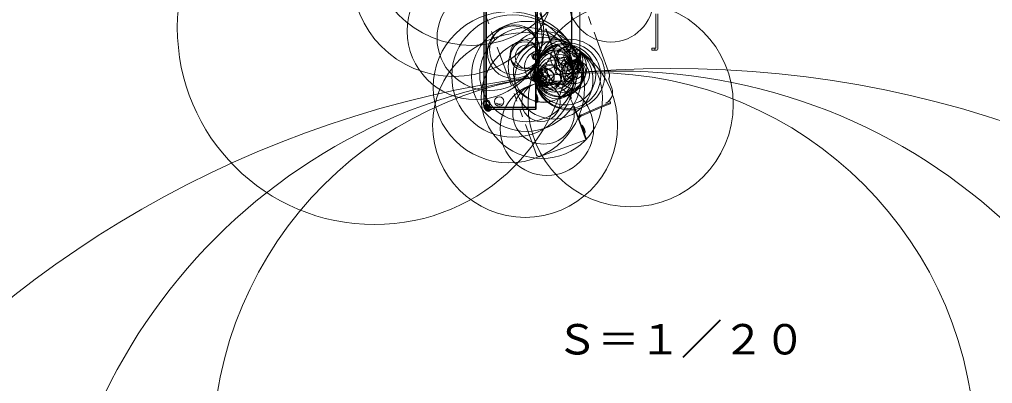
# Model space of a CAD drawing. Units: millimetres, scale not verified. Extents: x -63 to 105, y -102 to 57.
# Drawn here: x 22.58 to 69.4, y -15.27 to 2.26 of the extents above; entities that cross this region are included whole.
import ezdxf
from ezdxf.enums import TextEntityAlignment as Align

# ---------------------------------------------------------------- set-up
doc = ezdxf.new("R2010")
doc.units = ezdxf.units.MM
doc.header["$LTSCALE"] = 0.125
doc.linetypes.add('USER2', pattern=[31.75, 15.875, -3.175, 3.175, -3.175, 3.175, -3.175])
doc.linetypes.add('USER4', pattern=[63.5, 31.75, -6.35, 6.35, -6.35, 6.35, -6.35])
doc.layers.add('0-5_GAIKEI', color=1, linetype='Continuous', lineweight=18)
doc.layers.add('0-6_TOUROKU', color=7, linetype='Continuous')
doc.styles.add('ＭＳ ゴシック', font='')
doc.styles.get('ＭＳ ゴシック').set_extended_font_data('MS Gothic')

msp = doc.modelspace()

# ---------------------------------------------------------------- linework, layer by layer
at = {"layer": '0-5_GAIKEI'}
for p, q in [((45.0094, 31.3859), (45.0094, -1.9638)), ((45.0448, 31.3898), (45.0448, -1.9677)), ((47.4091, 31.3898), (47.4091, -1.9677)), ((47.5046, 0.3349), (47.5046, 6.1853)), ((49.1505, 3.2041), (49.1505, 1.0208)), ((49.1505, 1.0208), (47.6096, 0.4599)), ((47.4608, 0.2403), (47.4341, 0.2403)), ((47.5761, -0.2937), (49.3821, 0.3637)), ((47.5435, -0.8065), (47.6188, -0.8026)), ((48.49, -0.8182), (47.6126, -0.8642)), ((47.6188, -0.8026), (47.6485, -0.801)), ((47.6485, -0.801), (48.8892, -0.736)), ((48.4911, -0.7569), (48.49, -0.8182)), ((49.1293, -0.7881), (48.49, -0.8182)), ((44.9387, -1.9644), (44.9387, -1.9644)), ((44.9387, -1.9786), (44.9387, -1.9786)), ((45.0085, -2.0484), (44.9387, -1.9786)), ((45.0085, -1.9647), (45.0094, -1.9638)), ((45.0444, -1.9783), (45.0333, -1.9895)), ((45.0333, -2.0484), (45.0444, -2.0596)), ((45.0448, -1.9677), (47.4091, -1.9677)), ((45.0448, -1.9677), (45.0448, -1.9783)), ((47.4091, -1.9783), (45.0448, -1.9783)), ((45.0448, -2.0596), (45.0448, -2.0639)), ((45.0448, -2.0596), (47.4091, -2.0596)), ((47.4091, -2.0639), (45.0448, -2.0639)), ((47.4091, -1.9783), (47.4091, -1.9677)), ((47.4091, -2.0596), (47.4091, -1.9783)), ((47.4091, -2.0596), (47.4091, -2.0639))]:
    msp.add_line(p, q, dxfattribs=at)
at = {"layer": '0-5_GAIKEI', "color": 7}
for p, q in [((47.4341, 31.3857), (47.4341, -1.9636)), ((44.9241, 31.3653), (44.9241, -1.9432)), ((49.5466, 0.6848), (49.5466, 3.2947)), ((53.1991, 2.5236), (53.1991, 0.8736)), ((53.2991, 2.5236), (53.2991, 0.8736)), ((49.5466, 0.5986), (49.5466, 0.6848)), ((52.9991, 0.8736), (53.1491, 0.8736)), ((52.9991, 0.7736), (52.9991, 0.8736)), ((53.1491, 0.7736), (52.9991, 0.7736)), ((53.1491, 0.8736), (53.1991, 0.8736)), ((53.1491, 0.8736), (53.1491, 0.7736)), ((53.1491, 0.7736), (53.1991, 0.7736)), ((49.4341, -0.1618), (49.4341, 0.2148)), ((49.4903, 0.3728), (49.4903, 0.3728)), ((47.6144, -0.9141), (48.6185, -0.8615)), ((47.6144, -0.9141), (48.4918, -0.8681)), ((48.4918, -0.8681), (49.0819, -0.8372)), ((49.1293, -0.7881), (49.1314, -0.6682)), ((47.4454, -1.5014), (47.4454, -1.3818)), ((47.4854, -1.4247), (47.4854, -1.3818)), ((47.4454, -1.6211), (47.4454, -1.5014)), ((47.4454, -1.6961), (47.4454, -1.6211)), ((47.4978, -1.705), (47.4978, -1.4479)), ((44.9241, -1.9489), (44.9241, -1.9432)), ((44.9241, -1.9532), (44.9241, -1.9489)), ((44.9241, -1.9489), (44.9244, -1.9489)), ((45.0094, -2.0593), (44.9387, -1.9886)), ((45.0094, -2.0493), (45.0085, -2.0484)), ((47.4091, -2.0739), (45.0448, -2.0739)), ((47.4341, -1.9636), (47.4341, -2.0389)), ((47.4341, -2.0389), (47.4341, -2.0489))]:
    msp.add_line(p, q, dxfattribs=at)
at = {"layer": '0-5_GAIKEI', "color": 8, "linetype": 'USER2'}
for p, q in [((38.3899, 27.9076), (49.7988, -3.4382)), ((38.4148, 27.9123), (49.8209, -3.4258)), ((36.0631, 27.0347), (47.4553, -4.2651)), ((50.9002, -0.2146), (49.5716, 3.4358)), ((50.9297, -0.2956), (50.9002, -0.2146)), ((50.9444, -0.336), (50.9297, -0.2956)), ((50.9529, -0.3594), (50.9444, -0.336)), ((50.9541, -0.5271), (50.9541, -0.5271)), ((51.084, -1.0486), (50.9552, -0.6948)), ((51.0119, -1.7414), (50.4214, -1.9883)), ((51.0119, -1.7414), (50.9728, -1.628)), ((50.4214, -1.9883), (49.6127, -2.3316)), ((49.6314, -2.3779), (50.5569, -1.9851))]:
    msp.add_line(p, q, dxfattribs=at)
at = {"layer": '0-5_GAIKEI', "color": 8, "linetype": 'USER4'}
for p, q in [((49.6848, -2.9019), (49.6701, -2.8616)), ((49.7924, -3.161), (49.7044, -2.9194)), ((49.74, -3.1705), (49.7144, -3.1)), ((49.7497, -3.2259), (49.7378, -3.1933)), ((49.7483, -3.2264), (49.7497, -3.2259)), ((49.8351, -3.538), (47.6134, -4.3467)), ((49.8024, -3.4482), (49.7988, -3.4382)), ((49.8302, -3.5245), (49.8024, -3.4482)), ((49.8209, -3.4258), (49.8467, -3.4966)), ((49.8302, -3.5245), (49.8317, -3.5286)), ((49.8467, -3.4966), (49.8501, -3.506))]:
    msp.add_line(p, q, dxfattribs=at)
at = {"layer": '0-5_GAIKEI', "color": 8}
for p, q in [((47.4573, -4.2705), (47.4553, -4.2651)), ((47.5752, -4.345), (47.4846, -4.3027))]:
    msp.add_line(p, q, dxfattribs=at)
at = {"layer": '0-5_GAIKEI'}
msp.add_lwpolyline([(45.0085, 31.3869), (44.9387, 31.3865), (44.9387, -1.9644), (45.0085, -1.9647)], dxfattribs=at)
at = {"layer": '0-5_GAIKEI', "color": 7}
for points in [[(49.5466, 0.5307), (49.5466, 0.5556), (49.5466, 0.5986)], [(47.4341, -1.7514), (47.4355, -1.7514), (47.4355, -1.7167)]]:
    msp.add_lwpolyline(points, dxfattribs=at)
at = {"layer": '0-5_GAIKEI', "color": 8, "linetype": 'USER2'}
msp.add_lwpolyline([(49.6314, -2.3779), (50.4401, -2.0346), (50.9841, -1.8037)], dxfattribs=at)
at = {"layer": '0-5_GAIKEI', "color": 8, "linetype": 'USER4'}
msp.add_lwpolyline([(49.7144, -3.1), (49.6735, -2.9876), (49.6326, -2.8753)], dxfattribs=at)
at = {"layer": '0-5_GAIKEI', "color": 8}
msp.add_lwpolyline([(47.4587, -4.2745), (47.4573, -4.2705), (47.4576, -4.2704)], dxfattribs=at)
at = {"layer": '0-5_GAIKEI'}
for centre, radius in [((39.6581, 1.8705), 9.4865), ((44.3326, 5.9674), 4.9552), ((43.4675, 4.4164), 4.9047), ((51.0358, 3.216), 2.0437), ((44.5149, 1.6934), 3.2848), ((45.1954, 1.3634), 2.5286), ((51.9863, -1.8262), 4.9379), ((46.1248, -1.0077), 3.6427), ((46.3206, -0.4656), 2.9447), ((46.9698, -0.4821), 2.6477), ((46.3544, 0.6796), 1.2648), ((46.3967, 0.8039), 1.2034), ((46.9083, -2.8237), 4.4506), ((46.9926, -0.399), 2.2694), ((47.7928, -0.015), 1.7014), ((47.7141, -1.5199), 2.9179), ((46.8702, 0.5891), 0.6834), ((46.893, 0.4896), 0.6937), ((47.798, -0.2787), 1.4551), ((48.2853, -0.6556), 1.8819), ((47.008, 0.4639), 0.5759), ((49.0397, -0.3945), 1.7017), ((48.9641, -0.45), 1.5789), ((48.8477, -0.4058), 1.4544), ((48.4225, 0.2868), 1.003), ((48.6983, -0.0806), 1.1739), ((48.7636, 0.4146), 0.6388), ((49.0151, 0.3065), 0.6737), ((47.6503, -0.0174), 0.7769), ((47.4223, 0.5155), 0.1985), ((47.4449, 0.4811), 0.1573), ((47.4607, 0.4649), 0.1346), ((48.3079, -0.1672), 0.9332), ((48.572, -0.3175), 1.1649), ((48.5843, -0.3418), 1.1026), ((48.5639, -0.094), 0.6669), ((48.9311, 0.4615), 0.4649), ((49.0774, 0.4888), 0.316), ((49.2288, 0.5275), 0.3664), ((49.3626, 0.6328), 0.1961), ((49.4205, 0.6664), 0.1291), ((49.4679, 0.6837), 0.0787), ((47.5835, -0.3783), 0.4098), ((48.3342, -0.3955), 0.8469), ((48.4312, -0.6184), 0.9426), ((48.0765, -0.5464), 0.5807), ((48.0732, -0.4743), 0.5743), ((48.7657, -0.0239), 0.4533), ((49.2973, -0.4124), 0.7003), ((48.9201, 0.0474), 0.2832), ((49.2691, -0.2744), 0.5594), ((49.2625, -0.1683), 0.4531), ((49.0028, 0.0977), 0.1864), ((49.059, 0.1445), 0.1133), ((49.2728, -0.0378), 0.3223), ((49.0854, 0.1653), 0.085), ((49.0837, 0.1808), 0.0694), ((49.3035, 0.0773), 0.2032), ((49.3126, 0.1015), 0.1773), ((49.4423, 0.1999), 0.1745), ((49.4393, 0.2207), 0.1535), ((53.9125, -51.209), 51.112), ((51.4105, -27.6687), 27.4391), ((50.2171, -18.6639), 18.3557), ((47.5457, -0.5285), 0.255), ((47.5176, -0.6123), 0.1666), ((47.8996, -0.4967), 0.3969), ((47.9113, -0.54), 0.3996), ((47.745, -0.4403), 0.2324), ((47.8151, -0.5889), 0.2916), ((47.6564, -0.3934), 0.1321), ((47.6152, -0.3631), 0.081), ((47.7344, -0.6405), 0.1958), ((47.594, -0.3397), 0.0494), ((47.5897, -0.3309), 0.0397), ((47.9566, -3.0111), 2.2455), ((47.7935, -2.2632), 1.48), ((47.6691, -1.7251), 0.9276), ((47.4958, -0.6623), 0.112), ((47.4799, -0.6893), 0.0807), ((47.6806, -0.6875), 0.1244), ((47.6558, -0.7189), 0.0844), ((47.6457, -0.7412), 0.0599), ((45.0473, -1.7893), 0.1786), ((45.0438, -1.8264), 0.1414), ((45.0593, -1.893), 0.0866), ((45.0574, -1.8992), 0.0802), ((45.0509, -1.9067), 0.0706), ((45.6641, -1.6864), 0.225), ((45.0071, -1.9976), 0.076), ((44.9571, -1.9739), 0.0207), ((44.9548, -1.9732), 0.0183), ((44.9504, -1.9726), 0.0139), ((44.9466, -1.9726), 0.0101), ((44.9443, -1.9733), 0.00768), ((44.9433, -1.9739), 0.00659), ((44.9435, -1.967), 0.00547), ((44.9391, -1.9648), 0.0006), ((45.1299, -2.0332), 0.1394), ((45.037, -2.0139), 0.0463), ((45.0984, -2.0204), 0.1054), ((45.0732, -2.0137), 0.0793), ((45.0554, -2.0118), 0.0613), ((45.0435, -2.0136), 0.0493), ((45.0366, -2.0193), 0.0408), ((45.0349, -2.0237), 0.0362), ((45.0805, -2.0374), 0.0673), ((45.0749, -2.0052), 0.06), ((45.0605, -2.0236), 0.043), ((45.0579, -2.0155), 0.0401), ((45.0493, -2.0191), 0.0309), ((45.049, -2.0188), 0.0306)]:
    msp.add_circle(centre, radius, dxfattribs=at)
at = {"layer": '0-5_GAIKEI', "color": 7}
for centre, radius in [((49.2876, 0.0571), 0.2283), ((49.3287, 0.1246), 0.1493), ((49.3585, 0.1643), 0.0998), ((49.3868, 0.2019), 0.0528), ((49.3977, 0.2152), 0.0364), ((49.4006, 0.2151), 0.0337), ((49.4025, 0.2163), 0.0314)]:
    msp.add_circle(centre, radius, dxfattribs=at)
at = {"layer": '0-5_GAIKEI'}
for centre, radius, start, end in [((49.2966, 0.5986), 0.25, 290, 0), ((49.475, 0.467), 0.0955, 263.55241, 279.20438), ((47.6616, -0.5286), 0.25, 110, 155.50535), ((47.6283, -1.1638), 0.3, 93, 130.35736), ((47.5566, -1.0562), 0.25, 101.63208, 119.34058), ((47.5566, -1.0562), 0.25, 93, 101.63208), ((47.5204, -1.0945), 0.308, 71.37906, 82.87282), ((45.6741, -1.6264), 0.2, 224.5007, 296.57465), ((45.6641, -1.6864), 0.15, 219.67111, 301.40425), ((44.9741, -1.9432), 0.05, 180, 223.28435), ((44.9741, -1.9432), 0.05, 223.28435, 224.95905), ((45.0448, -2.0139), 0.05, 225, 269.41531), ((45.0448, -2.0139), 0.05, 269.41531, 270), ((45.0448, -2.0133), 0.035, 90, 90.58469), ((45.0448, -2.0246), 0.035, 269.41531, 270), ((47.4091, -2.0389), 0.025, 270, 0)]:
    msp.add_arc(centre, radius, start, end, dxfattribs=at)
at = {"layer": '0-5_GAIKEI', "color": 7}
for centre, radius, start, end in [((49.2966, 0.5307), 0.25, 320.80503, 0), ((53.1991, 0.8736), 0.1, 270, 0), ((49.6841, 0.2148), 0.25, 151.40102, 180), ((49.684, 0.2145), 0.25, 140.71012, 151.34819), ((48.8591, -0.1618), 0.575, 273, 0), ((47.6275, -1.1638), 0.25, 93, 140.67584), ((49.0793, -0.7873), 0.05, 273, 359), ((48.8592, -0.162), 0.5747, 298.28571, 304.90898), ((47.4227, -1.3991), 0.065, 15.41366, 79.94582), ((47.3827, -1.3991), 0.065, 15.41366, 37.81786), ((47.0116, -1.5014), 0.45, 0, 15.41366), ((47.4355, -1.4664), 0.065, 16.60155, 76.47267), ((47.0516, -1.5014), 0.45, 6.43484, 15.41366), ((47.3827, -1.6038), 0.065, 322.18214, 344.58634), ((47.3827, -1.6788), 0.065, 322.18214, 344.58634), ((47.4355, -1.6864), 0.065, 270, 343.39845), ((47.0116, -1.5014), 0.45, 344.58634, 0), ((47.0116, -1.5764), 0.45, 344.58634, 0), ((47.0116, -1.5764), 0.45, 0, 4.78019), ((47.0666, -1.5764), 0.45, 0, 16.60155), ((47.0666, -1.5764), 0.45, 343.39845, 0), ((44.9741, -1.9532), 0.05, 180, 225), ((45.0448, -2.0239), 0.05, 225, 270), ((47.4091, -2.0489), 0.025, 270, 0)]:
    msp.add_arc(centre, radius, start, end, dxfattribs=at)
at = {"layer": '0-5_GAIKEI', "color": 8, "linetype": 'USER2'}
for centre, radius, start, end in [((50.718, -0.4449), 0.25, 340.80503, 20), ((51.1902, -0.6093), 0.25, 171.40102, 200), ((51.1902, -0.6095), 0.25, 160.71012, 171.34819), ((50.5437, -1.2453), 0.575, 293, 20), ((50.5439, -1.2454), 0.5747, 318.28571, 324.90898), ((50.9646, -1.7577), 0.05, 293, 19)]:
    msp.add_arc(centre, radius, start, end, dxfattribs=at)
at = {"layer": '0-5_GAIKEI', "color": 8, "linetype": 'USER4'}
for centre, radius, start, end in [((49.7299, -2.6077), 0.3, 113, 150.35736), ((49.7291, -2.608), 0.25, 113, 160.67584), ((49.6172, -2.8992), 0.065, 35.41366, 99.94582), ((49.5796, -2.9129), 0.065, 35.41366, 57.81786), ((49.2658, -3.136), 0.45, 20, 35.41366), ((49.6522, -2.9581), 0.065, 36.60155, 96.47267), ((49.3034, -3.1223), 0.45, 26.43484, 35.41366), ((49.2658, -3.136), 0.45, 4.58634, 20), ((49.2915, -3.2065), 0.45, 20, 24.78019), ((49.3431, -3.1877), 0.45, 20, 36.60155), ((49.6496, -3.1052), 0.065, 342.18214, 4.58634), ((49.2915, -3.2065), 0.45, 4.58634, 20), ((49.6752, -3.1757), 0.065, 342.18214, 4.58634), ((49.7275, -3.1649), 0.065, 290, 3.39845), ((49.3431, -3.1877), 0.45, 3.39845, 20), ((49.8232, -3.5051), 0.025, 290, 20), ((49.8266, -3.5145), 0.025, 290, 20)]:
    msp.add_arc(centre, radius, start, end, dxfattribs=at)
at = {"layer": '0-5_GAIKEI', "color": 8}
for centre, start, end in [((47.5057, -4.2574), 200, 245), ((47.5963, -4.2997), 245, 290)]:
    msp.add_arc(centre, 0.05, start, end, dxfattribs=at)
at = {"layer": '0-5_GAIKEI'}
for centre, major_axis, ratio, start_param, end_param in [((49.2966, 1.1307), (-0.0848, 0.7672), 0.061645, 3.15661, 3.7338951), ((49.2966, 0.6848), (-0.25, 0), 0.81432, 1.9682198, 3.1415927), ((49.2966, 0.5556), (0.25, 0), 0.989936, 5.4479592, 6.2831853), ((47.365, 0.2403), (0.1797, -0.1738), 0.277066, 0.9102657, 1.2918451), ((47.6616, 0.5356), (0.0867, 0.8294), 0.052809, 1.6676775, 3.1673038), ((49.6321, 0.1886), (0.0855, -0.2349), 0.963838, 3.5462933, 4.0969083), ((48.8591, -0.1618), (0.0301, -0.5742), 0.716202, 6.2831853, 7.5572263), ((48.8591, -0.1618), (0.575, 0), 0.358352, 5.4867536, 6.2831853), ((47.6616, -0.6233), (0.25, 0), 0.602056, 2.3015569, 2.7140804), ((47.4558, -0.5665), (0.0504, -0.2449), 0.748601, 6.2831853, 6.5868126), ((47.6118, -0.8642), (0.0026, -0.0499), 0.017428, 0, 1.5698829), ((48.4892, -0.8182), (0.0026, -0.0499), 0.017428, 0, 1.5698829), ((44.9741, -1.9432), (0.05, 0), 0.6, 3.1415927, 3.9262761), ((45.0333, -1.9647), (0.0247, -0.0247), 0.57735, 4.1887902, 5.2359878), ((45.0333, -2.0237), (0.0247, 0.0247), 0.57735, 3.1415927, 4.1887902), ((45.0444, -1.9677), (0.0002, -0.015), 0.010204, 4.7122848, 5.4977351), ((45.0444, -2.0489), (-0.0002, -0.015), 0.010204, 0, 0.7854502), ((45.0448, -2.0027), (0.05, 0), 0.7, 1.5707963, 1.5810011), ((47.4091, -1.9636), (0.025, 0), 0.589949, 4.712389, 6.2831853), ((47.4091, -1.9636), (0.025, 0), 0.165685, 4.712389, 6.2831853), ((47.4091, -2.0389), (0.025, 0), 0.824264, 4.712389, 6.2831853)]:
    msp.add_ellipse(centre, major_axis=major_axis, ratio=ratio, start_param=start_param, end_param=end_param, dxfattribs=at)
at = {"layer": '0-5_GAIKEI', "color": 8, "linetype": 'USER4'}
for centre, ratio in [((49.7974, -3.4343), 0.165685), ((49.7974, -3.4343), 0.589949), ((49.8232, -3.5051), 0.824264)]:
    msp.add_ellipse(centre, major_axis=(0.0235, 0.0086), ratio=ratio, start_param=4.712389, end_param=6.2831853, dxfattribs=at)

# ---------------------------------------------------------------- texts
at = {"layer": '0-6_TOUROKU', "style": 'ＭＳ ゴシック'}
msp.add_text('Ｓ＝１／２０', height=1.466, dxfattribs=at).set_placement((48.4018, -14.3125), align=Align.BOTTOM_LEFT)

doc.saveas('drawing.dxf')
